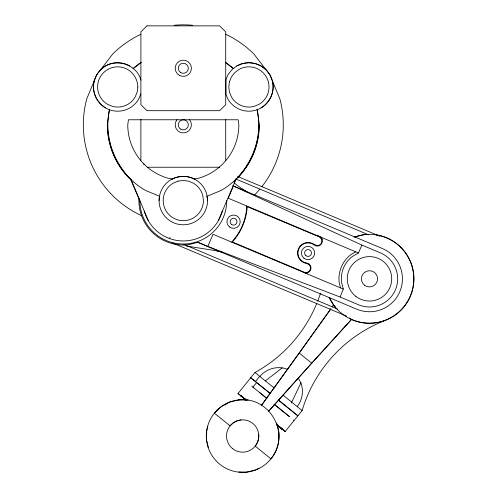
<?xml version="1.0" encoding="UTF-8"?>
<svg xmlns="http://www.w3.org/2000/svg" width="497" height="497" viewBox="0 0 497 497"><rect width="100%" height="100%" fill="white"/><g stroke="black" fill="none" stroke-linecap="round" stroke-linejoin="round"><path stroke-width="0.75" d="M258.726 434.285L258.626 438.503L257.434 442.547L255.234 446.151L270.952 458.83C291.13 434.62 270.25 396.618 239.324 399.843L229.577 402.085L221.24 406.627L214.369 413.175L230.086 425.854L233.143 422.947L236.845 420.928L240.946 419.934M278.624 439.677L278.811 432.142M94.306 80.682C90.87 93.188 98.891 107.085 111.44 110.365A24.235 24.235 0 0 0 138.7 99.071L140.893 93.79M109.34 109.495L107.327 124.822A75.979 75.979 0 0 0 131.214 180.131M148.323 220.755L130.897 179.255L129.748 178.38C112.595 160.289 103.929 134.165 109.57 109.588M159.071 200.558L159.891 194.29A24.235 24.235 0 0 1 171.185 179.572C178.647 175.429 187.959 175.429 195.42 179.572A24.235 24.235 0 0 1 206.715 194.29L207.541 200.558M257.036 109.588C262.677 134.165 254.01 160.289 236.858 178.38L236.125 178.939L218.282 220.755M207.808 426.774L206.746 430.377L206.516 439.864L208.324 447.356M138.936 198.384A44.432 44.432 0 0 0 188.885 244.648L197.831 242.3L207.777 246.475L340.066 297.001L343.309 289.049L341.551 282.352A28.161 28.161 0 0 1 352.46 256.396L358.474 252.967L361.891 245.083L233.491 186.027L228.216 198.21L358.474 252.967M234.211 182.834L235.913 179.1M207.777 246.475L213.045 234.292L343.309 289.049M291.329 402.992L300.927 382.895L298.281 378.049L351.485 319.447A44.432 44.432 0 0 0 412.112 291.366A44.432 44.432 0 0 0 376.359 234.926M297.212 406.602C302.406 399.936 303.835 390.828 300.927 382.895M299.287 353.118L330.915 308.755L261.515 405.285L299.287 353.118L311.725 363.158L351.485 319.447L349.695 317.999M225.327 405.061L226.278 403.881M244.772 398.973L245.083 399.234L238.013 393.525L254.967 372.508A139.259 139.259 0 0 0 316.85 303.251M255.371 381.659L259.683 376.316M256.75 382.454L252.942 387.169L253.861 387.908M277.233 425.196L285.166 431.576L302.12 410.559A139.259 139.259 0 0 1 385.486 320.279M298.281 378.049L268.734 411.118L311.725 363.158M259.869 376.465C266.411 368.501 278.028 365.376 287.583 369.401M265.249 380.988L282.253 367.83M100.574 69.816C112.657 56.981 136.538 62.989 140.893 80.123M133.047 68.437L141.024 62.318M133.246 68.586L141.167 62.504M266.032 69.816L261.012 65.964L255.166 63.541L248.891 62.721L242.623 63.541L236.777 65.964L231.757 69.816L227.906 74.836L225.949 79.557L225.949 94.349L227.906 99.071A24.235 24.235 0 0 0 255.166 110.365C267.715 107.085 275.742 93.188 272.306 80.682M355.734 251.811L351.025 254.501A30.541 30.541 0 0 0 339.19 282.65L340.563 287.893M259.043 468.118L255.75 469.92L246.524 472.15L238.821 471.964M170.303 237.933L169.595 237.814M206.976 196.29L221.171 190.413A75.737 75.737 0 0 0 259.043 124.822M354.964 237.007L363.798 234.69A44.432 44.432 0 0 1 410.329 295.988A44.432 44.432 0 0 1 333.978 305.636L329.449 297.703M193.948 178.963L197.682 178.473A55.54 55.54 0 0 0 238.846 124.822L238.181 119.771L128.431 119.771L127.766 124.822A55.54 55.54 0 0 0 168.93 178.473L172.658 178.963M147.721 167.234L219.655 167.234M307.581 273.008L303.232 272.462M238.796 399.855L246.506 400.042M186.431 246.027L220.786 251.463M216.201 250.737L222.954 252.42M159.63 196.29L145.435 190.413A75.737 75.737 0 0 1 107.569 124.822M237.585 176.441L379.82 236.23M235.802 178.976L368.482 234.752M232.596 185.642L382.249 248.463A32.932 32.932 0 0 1 399.849 291.584A32.932 32.932 0 0 1 356.728 309.184L197.831 242.3M361.891 245.083L380.398 252.867A28.161 28.161 0 0 1 395.45 289.739A28.161 28.161 0 0 1 358.573 304.785L340.066 297.001M183.592 244.331L337.68 309.103M172.26 242.853L346.657 316.167M242.169 188.953L248.096 192.6M317.266 235.131L319.9 236.752L322.547 239.194M234.106 182.964L245.928 191.749M250.799 377.677L270.498 393.543M238.013 393.525L242.232 396.699M225.588 62.318L233.559 68.437M225.439 62.504L233.36 68.586M246.22 399.961L240.424 395.363L244.772 398.948M277.059 425.01L282.861 429.607L277.599 425.283M241.66 396.239L240.473 395.295L246.139 400.06M279.382 426.681L278.196 425.736L279.941 427.153M279.345 426.637L285.166 431.576M335.376 306.45L333.586 305.003A44.432 44.432 0 0 1 329.244 297.66M254.967 372.508L274.102 387.952M302.12 410.559L283.017 395.146L283.83 395.805M278.283 399.824L297.952 415.728M250.656 377.857L270.057 393.512M278.432 400.265L297.809 415.902M274.12 404.254L289.447 416.623L274.164 404.291M259.639 392.574L266.498 398.103M241.623 396.202L246.872 400.439M276.506 424.351L279.954 427.14M280.457 427.762L278.09 425.867L281.787 428.607M242.12 396.83L240.368 395.432L242.71 397.351M243.331 397.83L245.922 399.93M280.438 427.787L282.805 429.675L281.066 428.252M251.724 386.181L267.051 398.551M281.172 428.122L282.923 429.526L281.737 428.582M242.735 397.327L243.344 397.817M293.416 420.052L293.901 420.332M143.409 163.699L144.422 164.712M130.481 178.939L139.551 200.204M257.266 109.495L259.285 124.822A75.979 75.979 0 0 1 238.088 177.466M225.713 119.41L225.713 160.401M140.887 119.41L140.887 160.401M222.321 211.014A40.394 40.394 0 0 1 144.285 211.014M236.777 65.964A24.235 24.235 0 0 1 269.883 74.836L279.873 98.946A99.972 99.972 0 0 1 261.664 186.903M261.012 107.942A24.235 24.235 0 0 0 269.883 74.836L253.998 54.13A99.972 99.972 0 0 0 225.806 34.336M105.594 107.942A24.235 24.235 0 0 1 96.722 74.836L112.614 54.13A99.972 99.972 0 0 1 140.8 34.336M129.829 65.964A24.235 24.235 0 0 0 96.722 74.836L86.739 98.946A99.972 99.972 0 0 0 141.502 215.636M207.168 196.346A24.235 24.235 0 0 1 183.306 224.793A24.235 24.235 0 0 1 159.438 196.346M171.794 179.231A24.235 24.235 0 0 1 194.812 179.231M189.487 119.628A8.076 8.076 0 0 1 188.841 130.699A8.076 8.076 0 0 1 177.752 130.699A8.076 8.076 0 0 1 177.112 119.628M226.75 200.558A43.45 43.45 0 0 1 183.306 244.008A43.45 43.45 0 0 1 139.856 200.558M319.9 236.752A5.02 5.02 0 0 1 321.453 243.89A5.02 5.02 0 0 1 314.234 245.015A10.095 10.095 0 0 0 298.74 249.084A10.095 10.095 0 0 0 306.674 263A5.02 5.02 0 0 1 310.917 268.945A5.02 5.02 0 0 1 304.736 272.834M246.835 206.038A57.49 57.49 0 0 1 231.664 242.12M276.58 422.916A36.356 36.356 0 0 1 249.662 471.678A36.356 36.356 0 0 1 206.317 436.701A36.356 36.356 0 0 1 248.289 400.085M354.212 237.1A44.432 44.432 0 0 1 367.848 234.422M320.497 293.298A139.259 139.259 0 0 1 317.695 301.145M259.707 189.301A99.972 99.972 0 0 1 254.532 194.973M174.099 25.272A99.972 99.972 0 0 1 192.507 25.272M236.491 179.082A75.979 75.979 0 0 1 235.398 180.131M247.189 206.628L246.972 209.399A57.894 57.894 0 0 1 234.162 239.865L232.335 241.964L304.841 272.437A4.61 4.61 0 0 0 308.892 264.385L303.978 262.683A10.505 10.505 0 0 1 298.362 248.929A10.505 10.505 0 0 1 312.116 243.313L316.775 245.63A4.61 4.61 0 0 0 319.695 237.1L247.189 206.628M137.831 86.956L137.147 92.162L135.134 97.014A20.116 20.116 0 0 1 112.508 106.383L107.656 104.376A20.116 20.116 0 0 1 100.295 76.898A20.116 20.116 0 0 1 127.772 69.537C133.848 73.177 137.712 79.874 137.831 86.956M229.465 81.75L228.775 86.956L229.465 92.162L231.472 97.014A20.116 20.116 0 0 0 254.097 106.383L258.949 104.376A20.116 20.116 0 0 0 266.317 76.898A20.116 20.116 0 0 0 238.833 69.537L234.671 72.73L231.472 76.898L229.465 81.75M333.586 305.003L332.251 306.879L333.586 305.003M146.95 25.863L140.893 31.92L140.893 104.625L146.95 110.688L219.655 110.688L225.719 104.625L225.719 31.92L219.655 25.863L146.95 25.863M178.1 181.132L173.248 183.138A20.116 20.116 0 0 0 173.248 217.978A20.116 20.116 0 0 0 203.422 200.558L202.733 195.352A20.116 20.116 0 0 0 193.364 183.138L188.512 181.132L183.306 180.442L178.1 181.132M180.771 129.195A5.051 5.051 0 0 0 188.351 124.822A5.051 5.051 0 0 0 180.771 120.448A5.051 5.051 0 0 0 180.771 129.195M231.472 224.402A3.436 3.436 0 0 0 236.976 222.159A3.436 3.436 0 0 0 232.279 218.512A3.436 3.436 0 0 0 231.472 224.402M305.941 255.713A3.436 3.436 0 0 0 311.451 253.464A3.436 3.436 0 0 0 306.748 249.817A3.436 3.436 0 0 0 305.941 255.713M355.871 296.38A22.216 22.216 0 0 0 391.499 281.836A22.216 22.216 0 0 0 361.095 258.254A22.216 22.216 0 0 0 355.871 296.38M303.965 258.266A6.666 6.666 0 0 0 314.651 253.899A6.666 6.666 0 0 0 305.531 246.829A6.666 6.666 0 0 0 303.965 258.266M229.49 226.955A6.666 6.666 0 0 0 240.175 222.594A6.666 6.666 0 0 0 231.055 215.518A6.666 6.666 0 0 0 229.49 226.955M232.515 448.574A16.159 16.159 0 0 0 258.626 438.503A16.159 16.159 0 0 0 236.845 420.928A16.159 16.159 0 0 0 232.515 448.574M364.537 285.21A8.076 8.076 0 0 0 377.49 279.923A8.076 8.076 0 0 0 366.438 271.343A8.076 8.076 0 0 0 364.537 285.21M179.262 75.271A8.076 8.076 0 0 0 191.382 68.275A8.076 8.076 0 0 0 179.262 61.274A8.076 8.076 0 0 0 179.262 75.271M180.778 72.643A5.051 5.051 0 0 0 188.351 68.275A5.051 5.051 0 0 0 180.778 63.902A5.051 5.051 0 0 0 180.778 72.643"/></g></svg>
